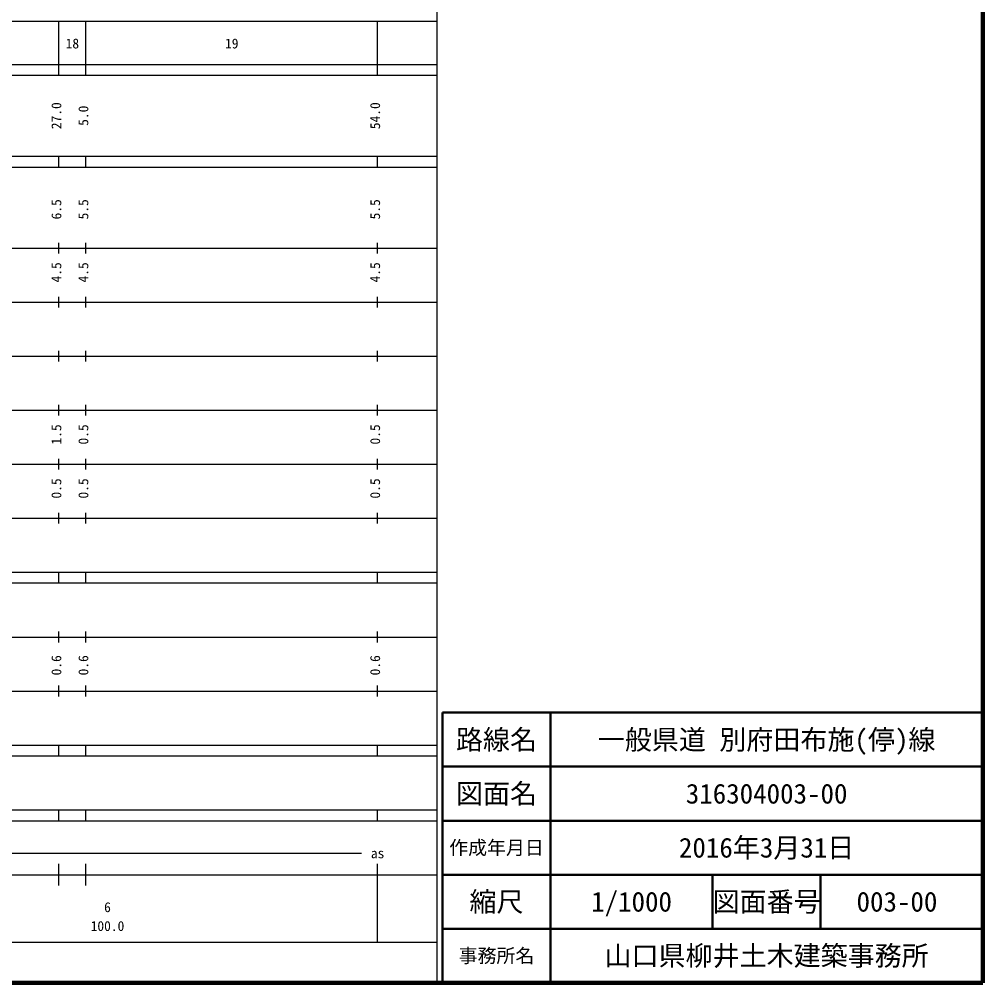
# Model space of a CAD drawing. Units: millimetres on the paper, enlarged 1000 times. Extents: x 40000 to 680000, y 20000 to 380000.
# Drawn here: x 501671 to 680000, y 20000 to 198357 of the extents above; entities that cross this region are included whole.
import ezdxf
from ezdxf.enums import TextEntityAlignment as Align

# ---------------------------------------------------------------- set-up
doc = ezdxf.new("R2010")
doc.units = ezdxf.units.MM
doc.header["$LTSCALE"] = 1000
for name, color, linetype, lineweight in [('M-TTL', 2, 'Continuous', 140), ('M-TTL-BAND', 7, 'Continuous', 25), ('M-TTL-FRAM', 2, 'Continuous', 50), ('M-TTL-LINE', 7, 'Continuous', 50)]:
    doc.layers.add(name, color=color, linetype=linetype, lineweight=lineweight)
doc.layers.add('M-TTL-TXT', color=7, linetype='Continuous')
doc.styles.add('ＭＳ ゴシック', font='')
doc.styles.get('ＭＳ ゴシック').set_extended_font_data('MS Gothic')

msp = doc.modelspace()

# ---------------------------------------------------------------- linework, layer by layer
at = {"layer": 'M-TTL'}
for p, q in [((680000, 20000), (680000, 380000)), ((40000, 20000), (680000, 20000))]:
    msp.add_line(p, q, dxfattribs=at)
at = {"layer": 'M-TTL-BAND'}
for p, q in [((579000, 20000), (579000, 370000)), ((68000, 198000), (579000, 198000)), ((509000, 188000), (509000, 198000)), ((514000, 188000), (514000, 198000)), ((568000, 188000), (568000, 198000)), ((40000, 190000), (579000, 190000)), ((40000, 188000), (579000, 188000)), ((40000, 173000), (579000, 173000)), ((509000, 171000), (509000, 173000)), ((514000, 171000), (514000, 173000)), ((568000, 171000), (568000, 173000)), ((40000, 171000), (579000, 171000)), ((509000, 155000), (509000, 157000)), ((514000, 155000), (514000, 157000)), ((568000, 155000), (568000, 157000)), ((40000, 156000), (579000, 156000)), ((509000, 145000), (509000, 147000)), ((514000, 145000), (514000, 147000)), ((568000, 145000), (568000, 147000)), ((46000, 146000), (579000, 146000)), ((52000, 136000), (579000, 136000)), ((509000, 135000), (509000, 137000)), ((514000, 135000), (514000, 137000)), ((568000, 135000), (568000, 137000)), ((509000, 125000), (509000, 127000)), ((514000, 125000), (514000, 127000)), ((568000, 125000), (568000, 127000)), ((46000, 126000), (579000, 126000)), ((52000, 116000), (579000, 116000)), ((509000, 115000), (509000, 117000)), ((514000, 115000), (514000, 117000)), ((568000, 115000), (568000, 117000)), ((46000, 106000), (579000, 106000)), ((509000, 105000), (509000, 107000)), ((514000, 105000), (514000, 107000)), ((568000, 105000), (568000, 107000)), ((40000, 96000), (579000, 96000)), ((509000, 94000), (509000, 96000)), ((514000, 94000), (514000, 96000)), ((568000, 94000), (568000, 96000)), ((40000, 94000), (579000, 94000)), ((49000, 84000), (579000, 84000)), ((509000, 83000), (509000, 85000)), ((514000, 83000), (514000, 85000)), ((568000, 83000), (568000, 85000)), ((509000, 73000), (509000, 75000)), ((514000, 73000), (514000, 75000)), ((568000, 73000), (568000, 75000)), ((40000, 74000), (579000, 74000)), ((40000, 64000), (579000, 64000)), ((509000, 62000), (509000, 64000)), ((514000, 62000), (514000, 64000)), ((568000, 62000), (568000, 64000)), ((40000, 62000), (579000, 62000)), ((40000, 52000), (579000, 52000)), ((509000, 50000), (509000, 52000)), ((514000, 50000), (514000, 52000)), ((568000, 50000), (568000, 52000)), ((40000, 50000), (579000, 50000)), ((122500, 44000), (565000, 44000)), ((509000, 38000), (509000, 42000)), ((514000, 38000), (514000, 42000)), ((568000, 27500), (568000, 42000)), ((40000, 40000), (579000, 40000)), ((68000, 27500), (579000, 27500))]:
    msp.add_line(p, q, dxfattribs=at)
at = {"layer": 'M-TTL-FRAM'}
for p, q in [((680000, 70000), (580000, 70000)), ((580000, 70000), (580000, 20000))]:
    msp.add_line(p, q, dxfattribs=at)
at = {"layer": 'M-TTL-LINE'}
for p, q in [((600000, 70000), (600000, 20000)), ((680000, 60000), (580000, 60000)), ((680000, 50000), (580000, 50000)), ((680000, 40000), (580000, 40000)), ((630000, 40000), (630000, 30000)), ((650000, 40000), (650000, 30000)), ((680000, 30000), (580000, 30000))]:
    msp.add_line(p, q, dxfattribs=at)

# ---------------------------------------------------------------- texts
at = {"layer": 'M-TTL-BAND', "style": 'ＭＳ ゴシック'}
for s, p in [('18', (511500, 192405)), ('19', (541000, 192405)), ('as', (568000, 42500)), ('6', (518000, 32523)), ('100.0', (518000, 29033))]:
    msp.add_text(s, height=1833, dxfattribs=at).set_placement(p, align=Align.BOTTOM_CENTER)
for s, p in [('27.0', (510000, 180500)), ('5.0', (515000, 180500)), ('54.0', (569000, 180500)), ('6.5', (510000, 163174)), ('5.5', (515000, 163174)), ('5.5', (569000, 163174)), ('4.5', (510000, 151500)), ('4.5', (515000, 151500)), ('4.5', (569000, 151500)), ('1.5', (510000, 121500)), ('0.5', (515000, 121500)), ('0.5', (569000, 121500)), ('0.5', (510000, 111500)), ('0.5', (515000, 111500)), ('0.5', (569000, 111500)), ('0.6', (510000, 78764)), ('0.6', (515000, 78764)), ('0.6', (569000, 78764))]:
    msp.add_text(s, height=1833, rotation=90, dxfattribs=at).set_placement(p, align=Align.BOTTOM_CENTER)
at = {"layer": 'M-TTL-TXT', "style": 'ＭＳ ゴシック'}
for s, height, p in [('路線名', 3666, (590000, 65000)), ('路線名', 3666, (590000, 65000)), ('一般県道 別府田布施(停)線', 3666, (640000, 65000)), ('図面名', 3666, (590000, 55000)), ('図面名', 3666, (590000, 55000)), ('316304003-00', 3666, (640000, 55000)), ('作成年月日', 2566, (590000, 45000)), ('作成年月日', 2566, (590000, 45000)), ('2016年3月31日', 3666, (640000, 45000)), ('縮尺', 3666, (590000, 35000)), ('縮尺', 3666, (590000, 35000)), ('1/1000', 3666, (615000, 35000)), ('図面番号', 3666, (640000, 35000)), ('図面番号', 3666, (640000, 35000)), ('003-00', 3666, (664125, 35000)), ('山口県柳井土木建築事務所', 3666, (640000, 25000)), ('事務所名', 2566, (590000, 25000)), ('事務所名', 2566, (590000, 25000))]:
    msp.add_text(s, height=height, dxfattribs=at).set_placement(p, align=Align.MIDDLE_CENTER)

doc.saveas('drawing.dxf')
